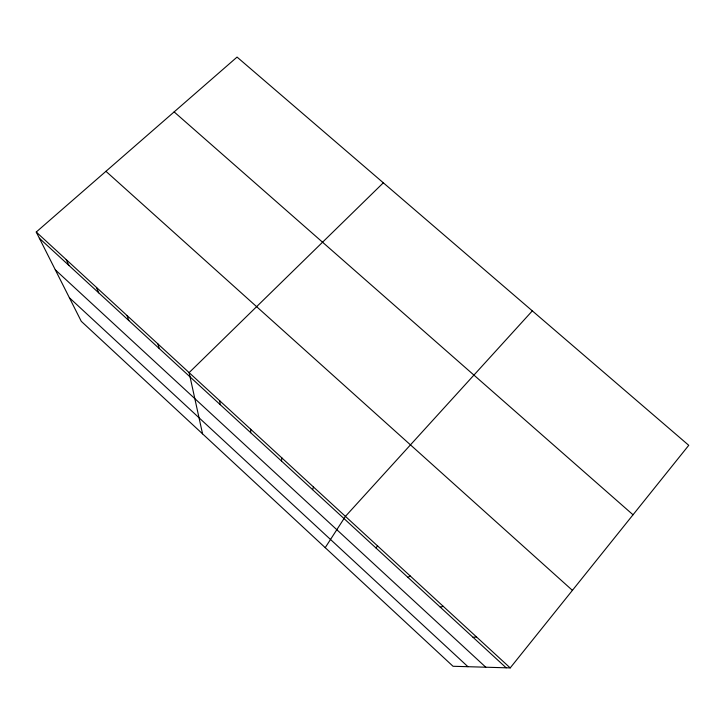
<?xml version="1.0" encoding="UTF-8"?>
<svg xmlns="http://www.w3.org/2000/svg" width="725" height="725" viewBox="0 0 725 725"><rect width="100%" height="100%" fill="white"/><g stroke="black" fill="none" stroke-linecap="round" stroke-linejoin="round"><path stroke-width="1.09" d="M281.481 461.028L281.925 457.983M312.584 489.647L313.508 487.028M325.217 547.665L345.426 516.381L532.331 310.871M510.201 667.915L688.75 445.313L237.057 57.085L36.25 232.036L81.263 321.302L453.043 666.275L510.201 667.915L36.25 232.036M383.335 182.809L189.116 372.632L202.556 433.849M375.767 547.792L377.689 546.043M407.858 577.327L410.287 576.031M440.292 607.169L443.238 606.327M473.062 637.32L476.543 636.958M174.136 111.904L633.034 514.777M105.95 171.317L572.415 590.358M39.367 238.226L506.177 667.807M55.29 269.809L485.786 667.217M69.392 297.757L467.942 666.701M66.193 259.577L68.893 265.395M96.443 287.399L98.718 292.837M127.011 315.511L128.851 320.568M157.905 343.922L159.292 348.58M219.738 400.789L220.219 404.65M250.669 429.236L250.696 432.698"/></g></svg>
